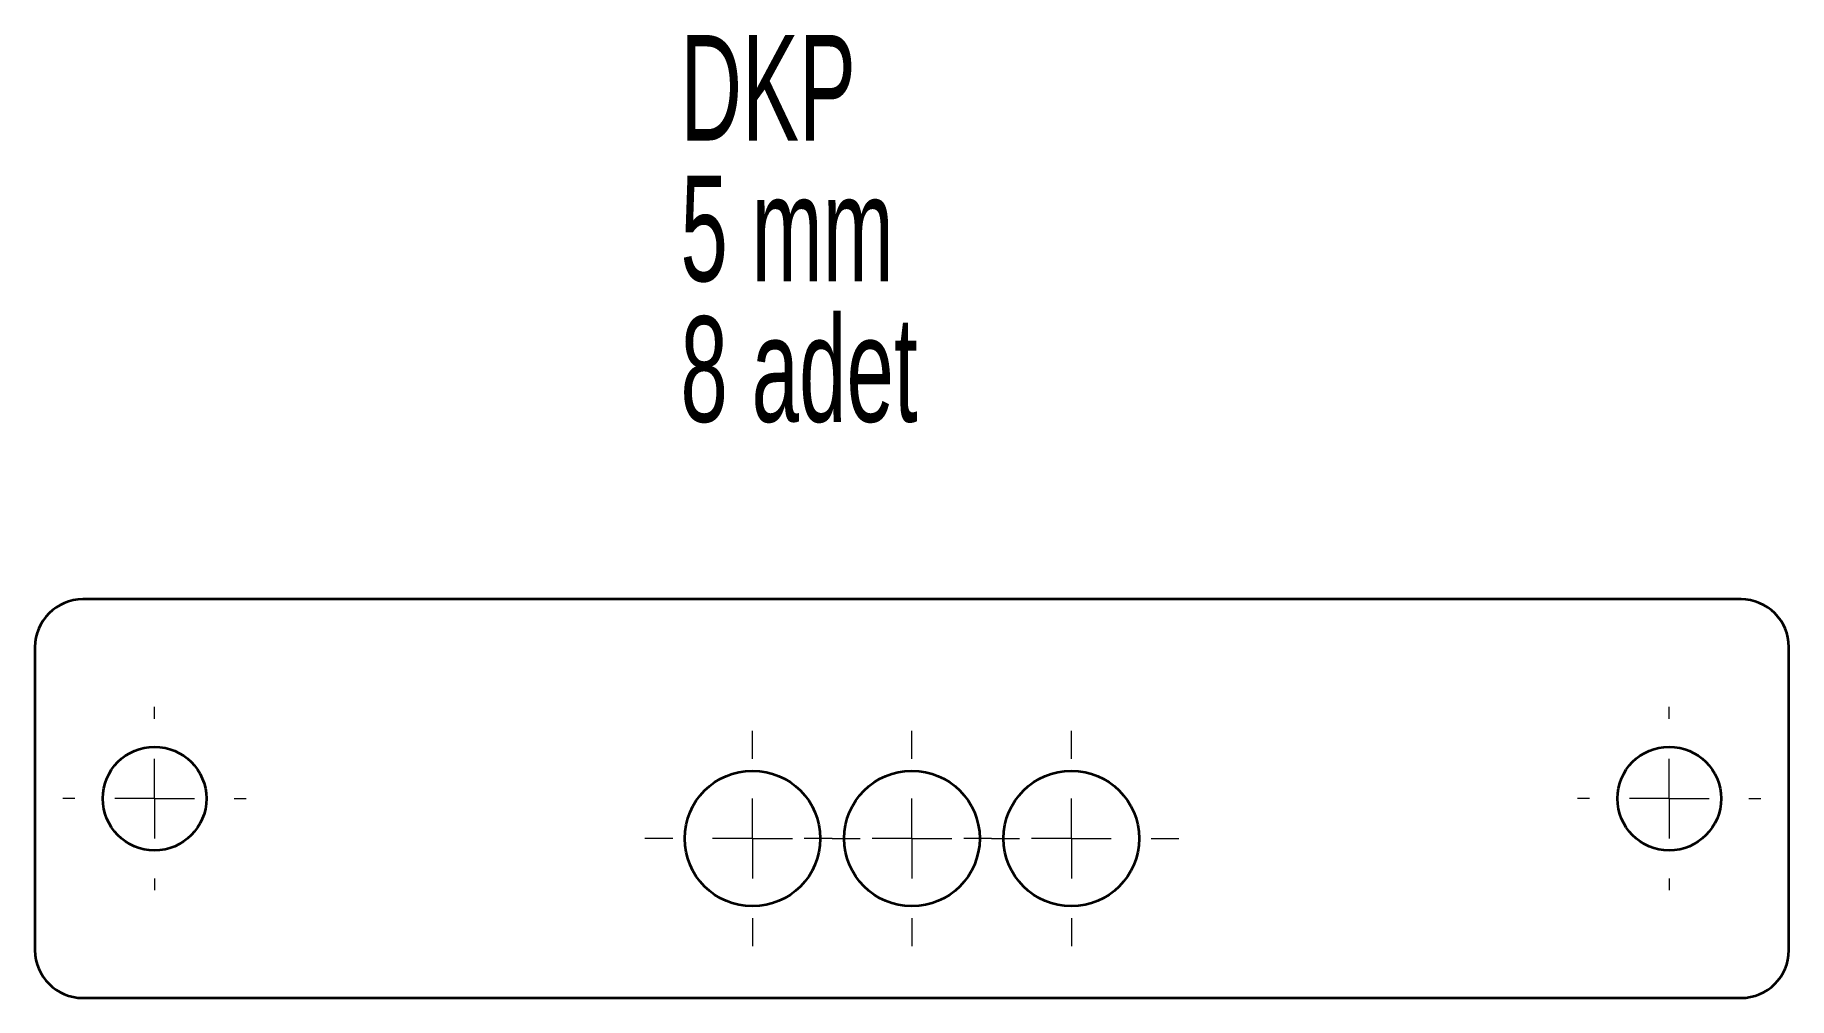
# Model space of a CAD drawing. Header units: millimetres. Extents: x 86 to 196, y 94 to 154.
import ezdxf

# ---------------------------------------------------------------- set-up
doc = ezdxf.new("R2010")
doc.units = ezdxf.units.MM
doc.styles.add('SLDTEXTSTYLE0', font='TXT', dxfattribs={"width": 0.605})

# ---------------------------------------------------------------- blocks, each defined once
blk = doc.blocks.new('SW_CENTERMARKSYMBOL_0')
at = {"color": 0, "linetype": 'Continuous', "lineweight": 18}
for p, q in [((0, 5), (0, 6.75)), ((0, 0), (0, 2.5)), ((-5, 0), (-6.75, 0)), ((0, 0), (-2.5, 0)), ((0, 0), (0, -2.5)), ((0, 0), (2.5, 0)), ((5, 0), (6.75, 0)), ((0, -5), (0, -6.75))]:
    blk.add_line(p, q, dxfattribs=at)
blk = doc.blocks.new('SW_CENTERMARKSYMBOL_1')
at = {"color": 0, "linetype": 'Continuous', "lineweight": 18}
for p, q in [((0, 5), (0, 6.75)), ((0, 0), (0, 2.5)), ((-5, 0), (-6.75, 0)), ((0, 0), (-2.5, 0)), ((0, 0), (0, -2.5)), ((0, 0), (2.5, 0)), ((5, 0), (6.75, 0)), ((0, -5), (0, -6.75))]:
    blk.add_line(p, q, dxfattribs=at)
blk = doc.blocks.new('SW_CENTERMARKSYMBOL_2')
at = {"color": 0, "linetype": 'Continuous', "lineweight": 18}
for p, q in [((0, 5), (0, 6.75)), ((0, 0), (0, 2.5)), ((-5, 0), (-6.75, 0)), ((0, 0), (-2.5, 0)), ((0, 0), (0, -2.5)), ((0, 0), (2.5, 0)), ((5, 0), (6.75, 0)), ((0, -5), (0, -6.75))]:
    blk.add_line(p, q, dxfattribs=at)
blk = doc.blocks.new('SW_CENTERMARKSYMBOL_3')
at = {"color": 0, "linetype": 'Continuous', "lineweight": 18}
for p, q in [((0, 5), (0, 5.75)), ((0, 0), (0, 2.5)), ((-5, 0), (-5.75, 0)), ((0, 0), (-2.5, 0)), ((0, 0), (0, -2.5)), ((0, 0), (2.5, 0)), ((5, 0), (5.75, 0)), ((0, -5), (0, -5.75))]:
    blk.add_line(p, q, dxfattribs=at)
blk = doc.blocks.new('SW_CENTERMARKSYMBOL_4')
at = {"color": 0, "linetype": 'Continuous', "lineweight": 18}
for p, q in [((0, 5), (0, 5.75)), ((0, 0), (0, 2.5)), ((-5, 0), (-5.75, 0)), ((0, 0), (-2.5, 0)), ((0, 0), (0, -2.5)), ((0, 0), (2.5, 0)), ((5, 0), (5.75, 0)), ((0, -5), (0, -5.75))]:
    blk.add_line(p, q, dxfattribs=at)

msp = doc.modelspace()

# ---------------------------------------------------------------- linework, layer by layer
at = {"color": 7, "linetype": 'Continuous', "lineweight": 35}
for p, q in [((192.75, 119.07), (88.75, 119.07)), ((85.75, 116.07), (85.75, 97.07)), ((195.75, 97.07), (195.75, 116.07)), ((88.75, 94.07), (192.75, 94.07))]:
    msp.add_line(p, q, dxfattribs=at)
for centre, radius in [((93.25, 106.57), 3.25), ((188.25, 106.57), 3.25), ((130.75, 104.07), 4.25), ((140.75, 104.07), 4.25), ((150.75, 104.07), 4.25)]:
    msp.add_circle(centre, radius, dxfattribs=at)
for centre, start, end in [((88.75, 116.07), 90, 180), ((192.75, 116.07), 0, 90), ((88.75, 97.07), 180, 270), ((192.75, 97.07), 270, 0)]:
    msp.add_arc(centre, 3, start, end, dxfattribs=at)

# ---------------------------------------------------------------- block references
at = {"color": 7, "linetype": 'Continuous', "lineweight": 18}
for name, p in [('SW_CENTERMARKSYMBOL_4', (93.25, 106.57)), ('SW_CENTERMARKSYMBOL_3', (188.25, 106.57)), ('SW_CENTERMARKSYMBOL_0', (130.75, 104.07)), ('SW_CENTERMARKSYMBOL_2', (140.75, 104.07)), ('SW_CENTERMARKSYMBOL_1', (150.75, 104.07))]:
    msp.add_blockref(name, p, dxfattribs=at)

# ---------------------------------------------------------------- texts
at = {"color": 7, "linetype": 'Continuous', "lineweight": 0, "char_height": 6.615, "attachment_point": 1, "style": 'SLDTEXTSTYLE0'}
for s, insert in [('DKP', (126.23, 154.45)), ('5 mm', (126.23, 145.63)), ('8 adet', (126.23, 136.81))]:
    msp.add_mtext(s, dxfattribs=dict(at, insert=insert))

doc.saveas('drawing.dxf')
